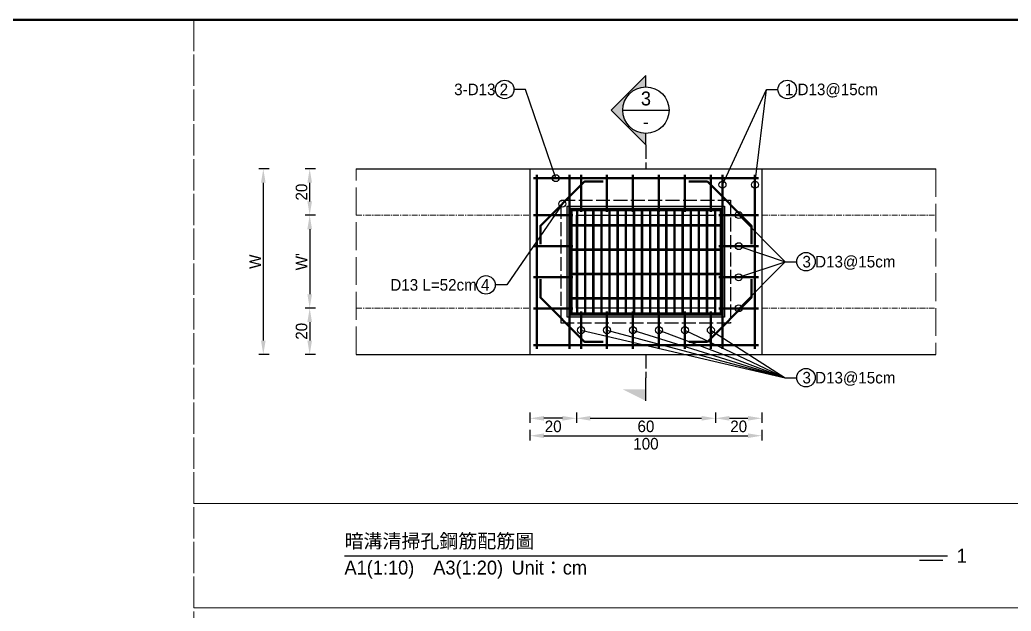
# Model space of a CAD drawing. Extents: x -7340 to 3675, y -3342 to 777.
# Drawn here: x -855 to -427.5, y -1768.9 to -1514 of the extents above; entities that cross this region are included whole.
import ezdxf
from ezdxf import colors
from ezdxf.entities.mleader import LeaderData, LeaderLine
from ezdxf.math import Vec2, Vec3

# ---------------------------------------------------------------- set-up
doc = ezdxf.new("R2010")
doc.units = 0
doc.header["$MEASUREMENT"] = 0
doc.linetypes.add('ACAD_ISO02W100', pattern=[15, 12, -3])
doc.linetypes.add('CENTERX2', pattern=[4, 2.5, -0.5, 0.5, -0.5])
for name, color, linetype, lineweight in [('一、3.基本-變更', 1, 'Continuous', 50), ('二、1.繪圖-既有設施', 8, 'Continuous', 20), ('二、2.繪圖-施作項目', 181, 'Continuous', 30), ('二、5.繪圖-鋼筋', 60, 'Continuous', 50), ('二、6.繪圖-其他施作項目', 35, 'Continuous', 30)]:
    doc.layers.add(name, color=color, linetype=linetype, lineweight=lineweight)
doc.layers.add('一、4.基本-隱藏', color=9, linetype='ACAD_ISO02W100', lineweight=20, plot=False)
doc.layers.add('三、3.文字-註解文字', color=2, linetype='Continuous')
doc.styles.add('次圖名(詳圖)', font='MS PGothic.ttf', dxfattribs={"height": 6})
doc.styles.add('註解文字(詳圖)', font='MS PGothic.ttf', dxfattribs={"height": 5})
doc.dimstyles.new('註解文字(詳圖)', dxfattribs={"dimtxt": 5, "dimasz": 6, "dimexe": 2, "dimexo": 5, "dimgap": 1, "dimtad": 2, "dimzin": 0, "dimdsep": 46, "dimtxsty": '註解文字(詳圖)', "dimcen": 0.1, "dimclrd": 144, "dimclre": 144, "dimclrt": 256, "dimadec": 0, "dimazin": 0, "dimtfac": 1, "dimtofl": 0, "dimtmove": 0, "dimatfit": 3, "dimfxlon": 1, "dimtolj": 1, "dimtzin": 0, "dimlwd": -1, "dimlwe": -1, "dimarcsym": 1})
pattern_1 = [(45, (-1790.3608, -1414.5957), (-2.65165, 2.65165), []), (45, (-1789.477, -1414.5957), (-2.65165, 2.65165), []), (45, (-1788.593, -1414.5957), (-2.65165, 2.65165), []), (45, (-1787.709, -1414.5957), (-2.65165, 2.65165), [])]

# ---------------------------------------------------------------- blocks, each defined once
blk = doc.blocks.new('*D229')
at = {"layer": 'Defpoints', "color": 0, "transparency": 16777216}
for p in [(-730, -1578.25), (-710, -1578.25), (-710, -1598.25)]:
    blk.add_point(p, dxfattribs=at)
at = {"layer": '三、3.文字-註解文字', "color": 144, "transparency": 16777216}
for p, q in [((-727.5, -1578.25), (-732, -1578.25)), ((-730, -1592.25), (-730, -1584.25)), ((-727.5, -1598.25), (-732, -1598.25))]:
    blk.add_line(p, q, dxfattribs=at)
for points in [[(-731, -1584.25), (-729, -1584.25), (-730, -1578.25)], [(-731, -1592.25), (-729, -1592.25), (-730, -1598.25)]]:
    blk.add_solid(points, dxfattribs=at)
at = {"layer": '三、3.文字-註解文字', "transparency": 16777216, "insert": (-733.5, -1588.25), "char_height": 5, "attachment_point": 5, "rotation": 90, "style": '註解文字(詳圖)'}
blk.add_mtext('\\A1;20', dxfattribs=at)
blk = doc.blocks.new('*D230')
at = {"layer": 'Defpoints', "color": 0, "transparency": 16777216}
for p in [(-710, -1598.25), (-730, -1638.25), (-710, -1638.25)]:
    blk.add_point(p, dxfattribs=at)
at = {"layer": '三、3.文字-註解文字', "color": 144, "transparency": 16777216}
for p, q in [((-727.5, -1598.25), (-732, -1598.25)), ((-730, -1604.25), (-730, -1632.25)), ((-727.5, -1638.25), (-732, -1638.25))]:
    blk.add_line(p, q, dxfattribs=at)
for points in [[(-731, -1604.25), (-729, -1604.25), (-730, -1598.25)], [(-731, -1632.25), (-729, -1632.25), (-730, -1638.25)]]:
    blk.add_solid(points, dxfattribs=at)
at = {"layer": '三、3.文字-註解文字', "transparency": 16777216, "insert": (-733.5, -1618.25), "char_height": 5, "attachment_point": 5, "rotation": 90, "style": '註解文字(詳圖)'}
blk.add_mtext("\\A1;W'", dxfattribs=at)
blk = doc.blocks.new('*D231')
at = {"layer": 'Defpoints', "color": 0, "transparency": 16777216}
for p in [(-710, -1638.25), (-730, -1658.25), (-710, -1658.25)]:
    blk.add_point(p, dxfattribs=at)
at = {"layer": '三、3.文字-註解文字', "color": 144, "transparency": 16777216}
for p, q in [((-727.5, -1638.25), (-732, -1638.25)), ((-730, -1644.25), (-730, -1652.25)), ((-727.5, -1658.25), (-732, -1658.25))]:
    blk.add_line(p, q, dxfattribs=at)
for points in [[(-731, -1644.25), (-729, -1644.25), (-730, -1638.25)], [(-731, -1652.25), (-729, -1652.25), (-730, -1658.25)]]:
    blk.add_solid(points, dxfattribs=at)
at = {"layer": '三、3.文字-註解文字', "transparency": 16777216, "insert": (-733.5, -1648.25), "char_height": 5, "attachment_point": 5, "rotation": 90, "style": '註解文字(詳圖)'}
blk.add_mtext('\\A1;20', dxfattribs=at)
blk = doc.blocks.new('*D232')
at = {"layer": 'Defpoints', "color": 0, "transparency": 16777216}
for p in [(-710, -1578.25), (-750, -1658.25), (-710, -1658.25)]:
    blk.add_point(p, dxfattribs=at)
at = {"layer": '三、3.文字-註解文字', "color": 144, "transparency": 16777216}
for p, q in [((-747.5, -1578.25), (-752, -1578.25)), ((-750, -1584.25), (-750, -1652.25)), ((-747.5, -1658.25), (-752, -1658.25))]:
    blk.add_line(p, q, dxfattribs=at)
for points in [[(-751, -1584.25), (-749, -1584.25), (-750, -1578.25)], [(-751, -1652.25), (-749, -1652.25), (-750, -1658.25)]]:
    blk.add_solid(points, dxfattribs=at)
at = {"layer": '三、3.文字-註解文字', "transparency": 16777216, "insert": (-753.5, -1618.25), "char_height": 5, "attachment_point": 5, "rotation": 90, "style": '註解文字(詳圖)'}
blk.add_mtext('\\A1;W', dxfattribs=at)
blk = doc.blocks.new('_Small')
at = {"color": 0, "linetype": 'ByBlock', "lineweight": -2}
blk.add_circle((0, 0), 0.25, dxfattribs=at)
blk = doc.blocks.new('*D233')
at = {"layer": 'Defpoints', "color": 0, "transparency": 16777216}
for p in [(-635, -1638.25), (-615, -1638.25), (-635, -1685.75)]:
    blk.add_point(p, dxfattribs=at)
at = {"layer": '三、3.文字-註解文字', "color": 144, "transparency": 16777216}
for p, q in [((-635, -1683.25), (-635, -1687.75)), ((-615, -1683.25), (-615, -1687.75)), ((-621, -1685.75), (-629, -1685.75))]:
    blk.add_line(p, q, dxfattribs=at)
for points in [[(-629, -1684.75), (-629, -1686.75), (-635, -1685.75)], [(-621, -1684.75), (-621, -1686.75), (-615, -1685.75)]]:
    blk.add_solid(points, dxfattribs=at)
at = {"layer": '三、3.文字-註解文字', "transparency": 16777216, "insert": (-625, -1689.25), "char_height": 5, "attachment_point": 5, "style": '註解文字(詳圖)'}
blk.add_mtext('\\A1;20', dxfattribs=at)
blk = doc.blocks.new('*D234')
at = {"layer": 'Defpoints', "color": 0, "transparency": 16777216}
for p in [(-615, -1638.25), (-555, -1638.25), (-555, -1685.75)]:
    blk.add_point(p, dxfattribs=at)
at = {"layer": '三、3.文字-註解文字', "color": 144, "transparency": 16777216}
for p, q in [((-615, -1683.25), (-615, -1687.75)), ((-555, -1683.25), (-555, -1687.75)), ((-609, -1685.75), (-561, -1685.75))]:
    blk.add_line(p, q, dxfattribs=at)
for points in [[(-609, -1684.75), (-609, -1686.75), (-615, -1685.75)], [(-561, -1684.75), (-561, -1686.75), (-555, -1685.75)]]:
    blk.add_solid(points, dxfattribs=at)
at = {"layer": '三、3.文字-註解文字', "transparency": 16777216, "insert": (-585, -1689.25), "char_height": 5, "attachment_point": 5, "style": '註解文字(詳圖)'}
blk.add_mtext('\\A1;60', dxfattribs=at)
blk = doc.blocks.new('*D235')
at = {"layer": 'Defpoints', "color": 0, "transparency": 16777216}
for p in [(-555, -1638.25), (-535, -1638.25), (-535, -1685.75)]:
    blk.add_point(p, dxfattribs=at)
at = {"layer": '三、3.文字-註解文字', "color": 144, "transparency": 16777216}
for p, q in [((-555, -1683.25), (-555, -1687.75)), ((-535, -1683.25), (-535, -1687.75)), ((-549, -1685.75), (-541, -1685.75))]:
    blk.add_line(p, q, dxfattribs=at)
for points in [[(-549, -1684.75), (-549, -1686.75), (-555, -1685.75)], [(-541, -1684.75), (-541, -1686.75), (-535, -1685.75)]]:
    blk.add_solid(points, dxfattribs=at)
at = {"layer": '三、3.文字-註解文字', "transparency": 16777216, "insert": (-545, -1689.25), "char_height": 5, "attachment_point": 5, "style": '註解文字(詳圖)'}
blk.add_mtext('\\A1;20', dxfattribs=at)
blk = doc.blocks.new('*D236')
at = {"layer": 'Defpoints', "color": 0, "transparency": 16777216}
for p in [(-635, -1658.25), (-535, -1658.25), (-535, -1693.25)]:
    blk.add_point(p, dxfattribs=at)
at = {"layer": '三、3.文字-註解文字', "color": 144, "transparency": 16777216}
for p, q in [((-635, -1690.75), (-635, -1695.25)), ((-535, -1690.75), (-535, -1695.25)), ((-629, -1693.25), (-541, -1693.25))]:
    blk.add_line(p, q, dxfattribs=at)
for points in [[(-629, -1692.25), (-629, -1694.25), (-635, -1693.25)], [(-541, -1692.25), (-541, -1694.25), (-535, -1693.25)]]:
    blk.add_solid(points, dxfattribs=at)
at = {"layer": '三、3.文字-註解文字', "transparency": 16777216, "insert": (-585, -1696.75), "char_height": 5, "attachment_point": 5, "style": '註解文字(詳圖)'}
blk.add_mtext('\\A1;100', dxfattribs=at)

msp = doc.modelspace()

# ---------------------------------------------------------------- hatches: boundary and pattern name
at = {"layer": '三、3.文字-註解文字'}
h = msp.add_hatch(color=256, dxfattribs=at)
h.dxf.hatch_style = 1
h.paths.add_polyline_path([(-585, -1537.943), (-600, -1552.943), (-585, -1567.943), (-585, -1562.943, -0.4142136), (-595, -1552.943, -0.4142136), (-585, -1542.943)])
h = msp.add_hatch(color=256, dxfattribs=at)
h.dxf.hatch_style = 1
h.paths.add_polyline_path([(-595, -1673.25), (-585, -1678.25), (-585, -1673.25)])
at = {"layer": '二、6.繪圖-其他施作項目'}
h = msp.add_hatch(color=256, dxfattribs=at)
h.dxf.hatch_style = 1
h.paths.add_polyline_path([(-618.9, -1594.35), (-618.9, -1642.15), (-551.1, -1642.15), (-551.1, -1594.35)])
h.paths.add_polyline_path([(-618, -1595.25), (-552, -1595.25), (-552, -1641.25), (-618, -1641.25)], flags=16)
h.paths.add_polyline_path([(-615, -1598.25), (-555, -1598.25), (-555, -1638.25), (-615, -1638.25)], flags=0)
h = msp.add_hatch(dxfattribs=at)
h.set_pattern_fill('ANSI34', color=256, scale=5)
h.set_pattern_definition(pattern_1)
h.paths.add_polyline_path([(-553, -1602.25), (-617, -1602.25), (-617, -1602.75), (-553, -1602.75)])
h = msp.add_hatch(dxfattribs=at)
h.set_pattern_fill('ANSI34', color=256, scale=5)
h.set_pattern_definition(pattern_1)
h.paths.add_polyline_path([(-553, -1612.75), (-617, -1612.75), (-617, -1613.25), (-553, -1613.25)])
h = msp.add_hatch(dxfattribs=at)
h.set_pattern_fill('ANSI34', color=256, scale=5)
h.set_pattern_definition(pattern_1)
h.paths.add_polyline_path([(-553, -1623.25), (-617, -1623.25), (-617, -1623.75), (-553, -1623.75)])
h = msp.add_hatch(dxfattribs=at)
h.set_pattern_fill('ANSI34', color=256, scale=5)
h.set_pattern_definition(pattern_1)
h.paths.add_polyline_path([(-553, -1633.75), (-617, -1633.75), (-617, -1634.25), (-553, -1634.25)])

# ---------------------------------------------------------------- linework, layer by layer
at = {"layer": '一、3.基本-變更'}
msp.add_lwpolyline([(-3420, -1514), (0, -1514), (0, -2021), (-3420, -2021)], close=True, dxfattribs=at)
at = {"layer": '一、4.基本-隱藏'}
for points in [[(-780, -1514), (0, -1514), (0, -2021), (-780, -2021)], [(-780, -1514), (-390, -1514), (-390, -1722.5), (-780, -1722.5)], [(-710, -1578.25), (-460, -1578.25), (-460, -1658.25), (-710, -1658.25)], [(-780, -1722.5), (-390, -1722.5), (-390, -1767.5), (-780, -1767.5)], [(-780, -1767.5), (-390, -1767.5), (-390, -1976), (-780, -1976)]]:
    msp.add_lwpolyline(points, close=True, dxfattribs=at)
at = {"layer": '三、3.文字-註解文字'}
for points in [[(-585, -1542.943), (-585, -1537.943), (-600, -1552.943), (-585, -1567.943), (-585, -1562.943)], [(-595, -1552.943), (-575, -1552.943)], [(-585, -1678.25), (-585, -1668.25)], [(-715, -1745), (-455, -1745)], [(-457, -1747), (-467, -1747)]]:
    msp.add_lwpolyline(points, dxfattribs=at)
at = {"layer": '三、3.文字-註解文字', "linetype": 'ACAD_ISO02W100', "ltscale": 0.5}
for points in [[(-585, -1567.943), (-585, -1577.943)], [(-585, -1658.25), (-585, -1668.25)]]:
    msp.add_lwpolyline(points, dxfattribs=at)
at = {"layer": '三、3.文字-註解文字'}
for centre, radius in [((-645.93, -1544), 4), ((-585, -1552.943), 10), ((-524.07, -1544), 4), ((-516, -1618.25), 4), ((-654, -1628.25), 4), ((-516, -1668.25), 4)]:
    msp.add_circle(centre, radius, dxfattribs=at)
at = {"layer": '二、1.繪圖-既有設施', "linetype": 'CENTERX2'}
for points in [[(-710, -1598.25), (-635, -1598.25)], [(-535, -1598.25), (-460, -1598.25)], [(-710, -1638.25), (-635, -1638.25)], [(-535, -1638.25), (-460, -1638.25)]]:
    msp.add_lwpolyline(points, dxfattribs=at)
at = {"layer": '二、2.繪圖-施作項目'}
for points in [[(-710, -1578.25), (-460, -1578.25)], [(-635, -1578.25), (-635, -1658.25)], [(-535, -1578.25), (-535, -1658.25)], [(-710, -1658.25), (-460, -1658.25)]]:
    msp.add_lwpolyline(points, dxfattribs=at)
msp.add_lwpolyline([(-615, -1598.25), (-555, -1598.25), (-555, -1638.25), (-615, -1638.25)], close=True, dxfattribs=at)
at = {"layer": '二、5.繪圖-鋼筋'}
for points in [[(-632, -1580.75), (-632, -1655.75)], [(-618, -1580.75), (-618, -1655.75)], [(-613, -1596.75), (-613, -1580.75)], [(-601.8, -1596.75), (-601.8, -1580.75)], [(-590.6, -1596.75), (-590.6, -1580.75)], [(-579.4, -1596.75), (-579.4, -1580.75)], [(-568.2, -1596.75), (-568.2, -1580.75)], [(-557, -1596.75), (-557, -1580.75)], [(-552, -1580.75), (-552, -1655.75)], [(-538, -1580.75), (-538, -1655.75)], [(-633.5, -1582.25), (-536.5, -1582.25)], [(-630.5, -1610.75), (-630.5, -1602.75), (-611.5, -1583.75), (-603.5, -1583.75)], [(-539.5, -1610.75), (-539.5, -1602.75), (-558.5, -1583.75), (-566.5, -1583.75)], [(-633.5, -1598.15), (-616.5, -1598.15)], [(-553.5, -1598.15), (-536.5, -1598.15)], [(-633.5, -1611.55), (-616.5, -1611.55)], [(-553.5, -1611.55), (-536.5, -1611.55)], [(-633.5, -1624.95), (-616.5, -1624.95)], [(-630.5, -1625.75), (-630.5, -1633.75), (-611.5, -1652.75), (-603.5, -1652.75)], [(-539.5, -1625.75), (-539.5, -1633.75), (-558.5, -1652.75), (-566.5, -1652.75)], [(-553.5, -1624.95), (-536.5, -1624.95)], [(-633.5, -1638.35), (-616.5, -1638.35)], [(-613, -1655.75), (-613, -1639.75)], [(-601.8, -1655.75), (-601.8, -1639.75)], [(-590.6, -1655.75), (-590.6, -1639.75)], [(-579.4, -1655.75), (-579.4, -1639.75)], [(-568.2, -1655.75), (-568.2, -1639.75)], [(-557, -1655.75), (-557, -1639.75)], [(-553.5, -1638.35), (-536.5, -1638.35)], [(-633.5, -1654.25), (-536.5, -1654.25)]]:
    msp.add_lwpolyline(points, dxfattribs=at)
at = {"layer": '二、6.繪圖-其他施作項目', "linetype": 'ACAD_ISO02W100', "ltscale": 0.5}
for points in [[(-621.5, -1591.75), (-548.5, -1591.75), (-548.5, -1644.75), (-621.5, -1644.75)], [(-615, -1598.25), (-555, -1598.25), (-555, -1638.25), (-615, -1638.25)]]:
    msp.add_lwpolyline(points, close=True, dxfattribs=at)
at = {"layer": '二、6.繪圖-其他施作項目'}
for points in [[(-618.9, -1594.35), (-551.1, -1594.35), (-551.1, -1642.15), (-618.9, -1642.15)], [(-618, -1595.25), (-552, -1595.25), (-552, -1641.25), (-618, -1641.25)], [(-617.5, -1595.75), (-552.5, -1595.75), (-552.5, -1640.75), (-617.5, -1640.75)]]:
    msp.add_lwpolyline(points, close=True, dxfattribs=at)
for points in [[(-617.5, -1595.75), (-552.5, -1595.75)], [(-617.5, -1595.75), (-617.5, -1640.75)], [(-617, -1595.75), (-617, -1640.75)], [(-617, -1596.25), (-553, -1596.25)], [(-615, -1596.25), (-615, -1602.25)], [(-614.5, -1596.25), (-614.5, -1602.25)], [(-611.5, -1596.25), (-611.5, -1602.25)], [(-611, -1596.25), (-611, -1602.25)], [(-608, -1596.25), (-608, -1602.25)], [(-607.5, -1596.25), (-607.5, -1602.25)], [(-604.5, -1596.25), (-604.5, -1602.25)], [(-604, -1596.25), (-604, -1602.25)], [(-601, -1596.25), (-601, -1602.25)], [(-600.5, -1596.25), (-600.5, -1602.25)], [(-597.5, -1596.25), (-597.5, -1602.25)], [(-597, -1596.25), (-597, -1602.25)], [(-594, -1596.25), (-594, -1602.25)], [(-593.5, -1596.25), (-593.5, -1602.25)], [(-590.5, -1596.25), (-590.5, -1602.25)], [(-590, -1596.25), (-590, -1602.25)], [(-587, -1596.25), (-587, -1602.25)], [(-586.5, -1596.25), (-586.5, -1602.25)], [(-583.5, -1596.25), (-583.5, -1602.25)], [(-583, -1596.25), (-583, -1602.25)], [(-580, -1596.25), (-580, -1602.25)], [(-579.5, -1596.25), (-579.5, -1602.25)], [(-576.5, -1596.25), (-576.5, -1602.25)], [(-576, -1596.25), (-576, -1602.25)], [(-573, -1596.25), (-573, -1602.25)], [(-572.5, -1596.25), (-572.5, -1602.25)], [(-569.5, -1596.25), (-569.5, -1602.25)], [(-569, -1596.25), (-569, -1602.25)], [(-566, -1596.25), (-566, -1602.25)], [(-565.5, -1596.25), (-565.5, -1602.25)], [(-562.5, -1596.25), (-562.5, -1602.25)], [(-562, -1596.25), (-562, -1602.25)], [(-559, -1596.25), (-559, -1602.25)], [(-558.5, -1596.25), (-558.5, -1602.25)], [(-555.5, -1596.25), (-555.5, -1602.25)], [(-555, -1596.25), (-555, -1602.25)], [(-553, -1595.75), (-553, -1640.75)], [(-552.5, -1595.75), (-552.5, -1640.75)], [(-617, -1602.25), (-553, -1602.25)], [(-617, -1602.75), (-553, -1602.75)], [(-615, -1602.75), (-615, -1612.75)], [(-614.5, -1602.75), (-614.5, -1612.75)], [(-611.5, -1602.75), (-611.5, -1612.75)], [(-611, -1602.75), (-611, -1612.75)], [(-608, -1602.75), (-608, -1612.75)], [(-607.5, -1602.75), (-607.5, -1612.75)], [(-604.5, -1602.75), (-604.5, -1612.75)], [(-604, -1602.75), (-604, -1612.75)], [(-601, -1602.75), (-601, -1612.75)], [(-600.5, -1602.75), (-600.5, -1612.75)], [(-597.5, -1602.75), (-597.5, -1612.75)], [(-597, -1602.75), (-597, -1612.75)], [(-594, -1602.75), (-594, -1612.75)], [(-593.5, -1602.75), (-593.5, -1612.75)], [(-590.5, -1602.75), (-590.5, -1612.75)], [(-590, -1602.75), (-590, -1612.75)], [(-587, -1602.75), (-587, -1612.75)], [(-586.5, -1602.75), (-586.5, -1612.75)], [(-583.5, -1602.75), (-583.5, -1612.75)], [(-583, -1602.75), (-583, -1612.75)], [(-580, -1602.75), (-580, -1612.75)], [(-579.5, -1602.75), (-579.5, -1612.75)], [(-576.5, -1602.75), (-576.5, -1612.75)], [(-576, -1602.75), (-576, -1612.75)], [(-573, -1602.75), (-573, -1612.75)], [(-572.5, -1602.75), (-572.5, -1612.75)], [(-569.5, -1602.75), (-569.5, -1612.75)], [(-569, -1602.75), (-569, -1612.75)], [(-566, -1602.75), (-566, -1612.75)], [(-565.5, -1602.75), (-565.5, -1612.75)], [(-562.5, -1602.75), (-562.5, -1612.75)], [(-562, -1602.75), (-562, -1612.75)], [(-559, -1602.75), (-559, -1612.75)], [(-558.5, -1602.75), (-558.5, -1612.75)], [(-555.5, -1602.75), (-555.5, -1612.75)], [(-555, -1602.75), (-555, -1612.75)], [(-617, -1612.75), (-553, -1612.75)], [(-617, -1613.25), (-553, -1613.25)], [(-615, -1613.25), (-615, -1623.25)], [(-614.5, -1613.25), (-614.5, -1623.25)], [(-611.5, -1613.25), (-611.5, -1623.25)], [(-611, -1613.25), (-611, -1623.25)], [(-608, -1613.25), (-608, -1623.25)], [(-607.5, -1613.25), (-607.5, -1623.25)], [(-604.5, -1613.25), (-604.5, -1623.25)], [(-604, -1613.25), (-604, -1623.25)], [(-601, -1613.25), (-601, -1623.25)], [(-600.5, -1613.25), (-600.5, -1623.25)], [(-597.5, -1613.25), (-597.5, -1623.25)], [(-597, -1613.25), (-597, -1623.25)], [(-594, -1613.25), (-594, -1623.25)], [(-593.5, -1613.25), (-593.5, -1623.25)], [(-590.5, -1613.25), (-590.5, -1623.25)], [(-590, -1613.25), (-590, -1623.25)], [(-587, -1613.25), (-587, -1623.25)], [(-586.5, -1613.25), (-586.5, -1623.25)], [(-583.5, -1613.25), (-583.5, -1623.25)], [(-583, -1613.25), (-583, -1623.25)], [(-580, -1613.25), (-580, -1623.25)], [(-579.5, -1613.25), (-579.5, -1623.25)], [(-576.5, -1613.25), (-576.5, -1623.25)], [(-576, -1613.25), (-576, -1623.25)], [(-573, -1613.25), (-573, -1623.25)], [(-572.5, -1613.25), (-572.5, -1623.25)], [(-569.5, -1613.25), (-569.5, -1623.25)], [(-569, -1613.25), (-569, -1623.25)], [(-566, -1613.25), (-566, -1623.25)], [(-565.5, -1613.25), (-565.5, -1623.25)], [(-562.5, -1613.25), (-562.5, -1623.25)], [(-562, -1613.25), (-562, -1623.25)], [(-559, -1613.25), (-559, -1623.25)], [(-558.5, -1613.25), (-558.5, -1623.25)], [(-555.5, -1613.25), (-555.5, -1623.25)], [(-555, -1613.25), (-555, -1623.25)], [(-617, -1623.25), (-553, -1623.25)], [(-617, -1623.75), (-553, -1623.75)], [(-615, -1623.75), (-615, -1633.75)], [(-614.5, -1623.75), (-614.5, -1633.75)], [(-611.5, -1623.75), (-611.5, -1633.75)], [(-611, -1623.75), (-611, -1633.75)], [(-608, -1623.75), (-608, -1633.75)], [(-607.5, -1623.75), (-607.5, -1633.75)], [(-604.5, -1623.75), (-604.5, -1633.75)], [(-604, -1623.75), (-604, -1633.75)], [(-601, -1623.75), (-601, -1633.75)], [(-600.5, -1623.75), (-600.5, -1633.75)], [(-597.5, -1623.75), (-597.5, -1633.75)], [(-597, -1623.75), (-597, -1633.75)], [(-594, -1623.75), (-594, -1633.75)], [(-593.5, -1623.75), (-593.5, -1633.75)], [(-590.5, -1623.75), (-590.5, -1633.75)], [(-590, -1623.75), (-590, -1633.75)], [(-587, -1623.75), (-587, -1633.75)], [(-586.5, -1623.75), (-586.5, -1633.75)], [(-583.5, -1623.75), (-583.5, -1633.75)], [(-583, -1623.75), (-583, -1633.75)], [(-580, -1623.75), (-580, -1633.75)], [(-579.5, -1623.75), (-579.5, -1633.75)], [(-576.5, -1623.75), (-576.5, -1633.75)], [(-576, -1623.75), (-576, -1633.75)], [(-573, -1623.75), (-573, -1633.75)], [(-572.5, -1623.75), (-572.5, -1633.75)], [(-569.5, -1623.75), (-569.5, -1633.75)], [(-569, -1623.75), (-569, -1633.75)], [(-566, -1623.75), (-566, -1633.75)], [(-565.5, -1623.75), (-565.5, -1633.75)], [(-562.5, -1623.75), (-562.5, -1633.75)], [(-562, -1623.75), (-562, -1633.75)], [(-559, -1623.75), (-559, -1633.75)], [(-558.5, -1623.75), (-558.5, -1633.75)], [(-555.5, -1623.75), (-555.5, -1633.75)], [(-555, -1623.75), (-555, -1633.75)], [(-617, -1633.75), (-553, -1633.75)], [(-617, -1634.25), (-553, -1634.25)], [(-615, -1634.25), (-615, -1640.25)], [(-614.5, -1634.25), (-614.5, -1640.25)], [(-611.5, -1634.25), (-611.5, -1640.25)], [(-611, -1634.25), (-611, -1640.25)], [(-608, -1634.25), (-608, -1640.25)], [(-607.5, -1634.25), (-607.5, -1640.25)], [(-604.5, -1634.25), (-604.5, -1640.25)], [(-604, -1634.25), (-604, -1640.25)], [(-601, -1634.25), (-601, -1640.25)], [(-600.5, -1634.25), (-600.5, -1640.25)], [(-597.5, -1634.25), (-597.5, -1640.25)], [(-597, -1634.25), (-597, -1640.25)], [(-594, -1634.25), (-594, -1640.25)], [(-593.5, -1634.25), (-593.5, -1640.25)], [(-590.5, -1634.25), (-590.5, -1640.25)], [(-590, -1634.25), (-590, -1640.25)], [(-587, -1634.25), (-587, -1640.25)], [(-586.5, -1634.25), (-586.5, -1640.25)], [(-583.5, -1634.25), (-583.5, -1640.25)], [(-583, -1634.25), (-583, -1640.25)], [(-580, -1634.25), (-580, -1640.25)], [(-579.5, -1634.25), (-579.5, -1640.25)], [(-576.5, -1634.25), (-576.5, -1640.25)], [(-576, -1634.25), (-576, -1640.25)], [(-573, -1634.25), (-573, -1640.25)], [(-572.5, -1634.25), (-572.5, -1640.25)], [(-569.5, -1634.25), (-569.5, -1640.25)], [(-569, -1634.25), (-569, -1640.25)], [(-566, -1634.25), (-566, -1640.25)], [(-565.5, -1634.25), (-565.5, -1640.25)], [(-562.5, -1634.25), (-562.5, -1640.25)], [(-562, -1634.25), (-562, -1640.25)], [(-559, -1634.25), (-559, -1640.25)], [(-558.5, -1634.25), (-558.5, -1640.25)], [(-555.5, -1634.25), (-555.5, -1640.25)], [(-555, -1634.25), (-555, -1640.25)], [(-617.5, -1640.75), (-552.5, -1640.75)], [(-617, -1640.25), (-553, -1640.25)]]:
    msp.add_lwpolyline(points, dxfattribs=at)

# ---------------------------------------------------------------- texts
at = {"layer": '三、3.文字-註解文字', "char_height": 6}
for s, width, gutter_width, insert, attachment_point, style in [('3', 6.60394, 25, (-585, -1547.943), 5, '註解文字(詳圖)'), ('-', 6.60394, 25, (-585, -1557.943), 5, '註解文字(詳圖)'), ('{\\fMS PGothic|b0|i0|c128|p34;暗溝}清掃孔{\\fMS PGothic|b0|i0|c128|p34;鋼筋配筋圖}', 113.35584, 15, (-715, -1739), 4, '次圖名(詳圖)'), ('1', 3, 15, (-451, -1745), 4, '次圖名(詳圖)'), ('A1(1:10)\u3000A3(1:20){\\fMS PGothic|b0|i0|c128|p34;^IUnit：cm}', 136.03259, 15, (-715, -1751), 4, '次圖名(詳圖)')]:
    msp.add_mtext_dynamic_manual_height_columns(s, width=width, gutter_width=gutter_width, heights=[0], dxfattribs=dict(at, insert=insert, attachment_point=attachment_point, style=style))

# ---------------------------------------------------------------- dimensions: what is measured, and where the dimension line sits
at = {"layer": '三、3.文字-註解文字'}
for base, p1, p2, text, picture, middle in [((-750, -1658.25), (-710, -1578.25), (-710, -1658.25), 'W', '*D232', (-753.5, -1618.25)), ((-730, -1578.25), (-710, -1598.25), (-710, -1578.25), '20', '*D229', (-733.5, -1588.25)), ((-730, -1638.25), (-710, -1598.25), (-710, -1638.25), "W'", '*D230', (-733.5, -1618.25)), ((-730, -1658.25), (-710, -1638.25), (-710, -1658.25), '20', '*D231', (-733.5, -1648.25))]:
    dim = msp.add_linear_dim(base=base, p1=p1, p2=p2, angle=90, text=text, dimstyle='註解文字(詳圖)', dxfattribs=at)
    dim.commit()
    dim.dimension.update_dxf_attribs({"geometry": picture, "text_midpoint": middle})
for base, p1, p2, text, picture, middle in [((-635, -1685.75), (-615, -1638.25), (-635, -1638.25), '20', '*D233', (-625, -1689.25)), ((-555, -1685.75), (-615, -1638.25), (-555, -1638.25), '60', '*D234', (-585, -1689.25)), ((-535, -1685.75), (-555, -1638.25), (-535, -1638.25), '20', '*D235', (-545, -1689.25)), ((-535, -1693.25), (-635, -1658.25), (-535, -1658.25), '100', '*D236', (-585, -1696.75))]:
    dim = msp.add_linear_dim(base=base, p1=p1, p2=p2, text=text, dimstyle='註解文字(詳圖)', dxfattribs=at)
    dim.commit()
    dim.dimension.update_dxf_attribs({"geometry": picture, "text_midpoint": middle})

# ---------------------------------------------------------------- leaders
ml = msp.add_multileader_mtext('Standard', dxfattribs=at)
ml.set_content('{\\fMS PGothic|b0|i0|c128|p34;3-D13 }2{\\fMS PGothic|b0|i0|c128|p34; }', color=256, style='註解文字(詳圖)')
ml.set_leader_properties(color=144, linetype='ByLayer', lineweight=-1)
ml.set_arrow_properties(name='SMALL')
ml.build(insert=Vec2(0, 0))
ml.multileader.update_dxf_attribs({"dogleg_length": 5, "arrow_head_size": 6})
ctx = ml.context
ctx.base_point, ctx.char_height, ctx.arrow_head_size, ctx.landing_gap_size, ctx.plane_origin = Vec3(-671.305, -1544), 5, 6, 2.5, Vec3(-735.339, -1591.835)
ctx.text_align_type = 2
notes = []
notes.append((ctx, [(1, (1, 1, 0), (-636.93, -1544), (-1, 0), 5, [(0, [(-623.884, -1582.25)], 0, [])])]))
ctx.mtext.insert, ctx.mtext.width, ctx.mtext.alignment, ctx.mtext.flow_direction = Vec3(-644.43, -1541.486), 42.33146, 3, 5
ml = msp.add_multileader_mtext('Standard', dxfattribs=at)
ml.set_content('{\\fMS PGothic|b0|i0|c128|p34;1 }D13@15cm', color=256, style='註解文字(詳圖)')
ml.set_leader_properties(color=144, linetype='ByLayer', lineweight=-1)
ml.set_arrow_properties(name='SMALL')
ml.build(insert=Vec2(0, 0))
ml.multileader.update_dxf_attribs({"dogleg_length": 5, "arrow_head_size": 6})
ctx = ml.context
ctx.base_point, ctx.char_height, ctx.arrow_head_size, ctx.landing_gap_size, ctx.plane_origin = Vec3(-528.07, -1544), 5, 6, 3, Vec3(-570.695, -1591.835)
notes.append((ctx, [(0, (1, 1, 0), (-533.07, -1544), (1, 0), 5, [(0, [(-552, -1585.081)], 0, [])])]))
ctx.mtext.insert, ctx.mtext.flow_direction = Vec3(-525.07, -1541.486), 5
ml = msp.add_multileader_mtext('Standard', dxfattribs=at)
ml.set_content('{\\fMS PGothic|b0|i0|c128|p34; }', color=256, style='註解文字(詳圖)')
ml.set_leader_properties(color=144, linetype='ByLayer', lineweight=-1)
ml.set_arrow_properties(name='SMALL')
ml.build(insert=Vec2(0, 0))
ml.multileader.update_dxf_attribs({"dogleg_length": 5, "arrow_head_size": 6})
ctx = ml.context
ctx.base_point, ctx.char_height, ctx.arrow_head_size, ctx.landing_gap_size, ctx.plane_origin = Vec3(-528.07, -1544), 5, 6, 3, Vec3(-556.695, -1591.835)
notes.append((ctx, [(0, (1, 1, 0), (-533.07, -1544), (1, 0), 5, [(0, [(-538, -1585.081)], 0, [])])]))
ctx.mtext.insert, ctx.mtext.flow_direction = Vec3(-525.07, -1541.5), 5
ml = msp.add_multileader_mtext('Standard', dxfattribs=at)
ml.set_content('{\\fMS PGothic|b0|i0|c128|p34;D13 }L=52cm{\\fMS PGothic|b0|i0|c128|p34; 4 }', color=256, style='註解文字(詳圖)')
ml.set_leader_properties(color=144, linetype='ByLayer', lineweight=-1)
ml.set_arrow_properties(name='SMALL')
ml.build(insert=Vec2(0, 0))
ml.multileader.update_dxf_attribs({"dogleg_length": 5, "arrow_head_size": 6})
ctx = ml.context
ctx.base_point, ctx.char_height, ctx.arrow_head_size, ctx.landing_gap_size, ctx.plane_origin = Vec3(-698.153, -1628.25), 5, 6, 2.5, Vec3(-743.409, -1676.085)
ctx.text_align_type = 2
notes.append((ctx, [(1, (1, 1, 0), (-645, -1628.25), (-1, 0), 5, [(0, [(-621, -1593.25)], 0, [])])]))
ctx.mtext.insert, ctx.mtext.width, ctx.mtext.alignment, ctx.mtext.flow_direction = Vec3(-652.5, -1625.736), 45.36597, 3, 5
ml = msp.add_multileader_mtext('Standard', dxfattribs=at)
ml.set_content('3{\\fMS PGothic|b0|i0|c128|p34; D13@15cm}', color=256, style='註解文字(詳圖)')
ml.set_leader_properties(color=144, linetype='ByLayer', lineweight=-1)
ml.set_arrow_properties(name='SMALL')
ml.build(insert=Vec2(0, 0))
ml.multileader.update_dxf_attribs({"dogleg_length": 5, "arrow_head_size": 6})
ctx = ml.context
ctx.base_point, ctx.char_height, ctx.arrow_head_size, ctx.landing_gap_size, ctx.plane_origin = Vec3(-520, -1618.25), 5, 6, 2.5, Vec3(-562.625, -1666.085)
notes.append((ctx, [(0, (1, 1, 0), (-525, -1618.25), (1, 0), 5, [(0, [(-545, -1598.15)], 0, [])])]))
ctx.mtext.insert, ctx.mtext.flow_direction = Vec3(-517.5, -1615.736), 5
ml = msp.add_multileader_mtext('Standard', dxfattribs=at)
ml.set_content('{\\fMS PGothic|b0|i0|c128|p34; }', color=256, style='註解文字(詳圖)')
ml.set_leader_properties(color=144, linetype='ByLayer', lineweight=-1)
ml.set_arrow_properties(name='SMALL')
ml.build(insert=Vec2(0, 0))
ml.multileader.update_dxf_attribs({"dogleg_length": 5, "arrow_head_size": 6})
ctx = ml.context
ctx.base_point, ctx.char_height, ctx.arrow_head_size, ctx.landing_gap_size, ctx.plane_origin = Vec3(-520, -1618.25), 5, 6, 3, Vec3(-548.625, -1666.085)
notes.append((ctx, [(0, (1, 1, 0), (-525, -1618.25), (1, 0), 5, [(0, [(-545, -1611.55)], 0, [])])]))
ctx.mtext.insert, ctx.mtext.flow_direction = Vec3(-517, -1615.75), 5
ml = msp.add_multileader_mtext('Standard', dxfattribs=at)
ml.set_content('{\\fMS PGothic|b0|i0|c128|p34; }', color=256, style='註解文字(詳圖)')
ml.set_leader_properties(color=144, linetype='ByLayer', lineweight=-1)
ml.set_arrow_properties(name='SMALL')
ml.build(insert=Vec2(0, 0))
ml.multileader.update_dxf_attribs({"dogleg_length": 5, "arrow_head_size": 6})
ctx = ml.context
ctx.base_point, ctx.char_height, ctx.arrow_head_size, ctx.landing_gap_size, ctx.plane_origin = Vec3(-520, -1618.25), 5, 6, 3, Vec3(-548.625, -1680.585)
notes.append((ctx, [(0, (1, 1, 0), (-525, -1618.25), (1, 0), 5, [(0, [(-545, -1624.95)], 0, [])])]))
ctx.mtext.insert, ctx.mtext.flow_direction = Vec3(-517, -1615.75), 5
ml = msp.add_multileader_mtext('Standard', dxfattribs=at)
ml.set_content('{\\fMS PGothic|b0|i0|c128|p34; }', color=256, style='註解文字(詳圖)')
ml.set_leader_properties(color=144, linetype='ByLayer', lineweight=-1)
ml.set_arrow_properties(name='SMALL')
ml.build(insert=Vec2(0, 0))
ml.multileader.update_dxf_attribs({"dogleg_length": 5, "arrow_head_size": 6})
ctx = ml.context
ctx.base_point, ctx.char_height, ctx.arrow_head_size, ctx.landing_gap_size, ctx.plane_origin = Vec3(-520, -1618.25), 5, 6, 3, Vec3(-548.625, -1695.085)
notes.append((ctx, [(0, (1, 1, 0), (-525, -1618.25), (1, 0), 5, [(0, [(-545, -1638.35)], 0, [])])]))
ctx.mtext.insert, ctx.mtext.flow_direction = Vec3(-517, -1615.75), 5
ml = msp.add_multileader_mtext('Standard', dxfattribs=at)
ml.set_content('{\\fMS PGothic|b0|i0|c128|p34; }', color=256, style='註解文字(詳圖)')
ml.set_leader_properties(color=144, linetype='ByLayer', lineweight=-1)
ml.set_arrow_properties(name='SMALL')
ml.build(insert=Vec2(0, 0))
ml.multileader.update_dxf_attribs({"dogleg_length": 5, "arrow_head_size": 6})
ctx = ml.context
ctx.base_point, ctx.char_height, ctx.arrow_head_size, ctx.landing_gap_size, ctx.plane_origin = Vec3(-520, -1668.25), 5, 6, 3, Vec3(-548.625, -1759.585)
notes.append((ctx, [(0, (1, 1, 0), (-525, -1668.25), (1, 0), 5, [(0, [(-613, -1647.75)], 0, [])])]))
ctx.mtext.insert, ctx.mtext.flow_direction = Vec3(-517, -1665.75), 5
ml = msp.add_multileader_mtext('Standard', dxfattribs=at)
ml.set_content('{\\fMS PGothic|b0|i0|c128|p34; }', color=256, style='註解文字(詳圖)')
ml.set_leader_properties(color=144, linetype='ByLayer', lineweight=-1)
ml.set_arrow_properties(name='SMALL')
ml.build(insert=Vec2(0, 0))
ml.multileader.update_dxf_attribs({"dogleg_length": 5, "arrow_head_size": 6})
ctx = ml.context
ctx.base_point, ctx.char_height, ctx.arrow_head_size, ctx.landing_gap_size, ctx.plane_origin = Vec3(-520, -1668.25), 5, 6, 3, Vec3(-548.625, -1745.085)
notes.append((ctx, [(0, (1, 1, 0), (-525, -1668.25), (1, 0), 5, [(0, [(-601.8, -1647.75)], 0, [])])]))
ctx.mtext.insert, ctx.mtext.flow_direction = Vec3(-517, -1665.75), 5
ml = msp.add_multileader_mtext('Standard', dxfattribs=at)
ml.set_content('{\\fMS PGothic|b0|i0|c128|p34; }', color=256, style='註解文字(詳圖)')
ml.set_leader_properties(color=144, linetype='ByLayer', lineweight=-1)
ml.set_arrow_properties(name='SMALL')
ml.build(insert=Vec2(0, 0))
ml.multileader.update_dxf_attribs({"dogleg_length": 5, "arrow_head_size": 6})
ctx = ml.context
ctx.base_point, ctx.char_height, ctx.arrow_head_size, ctx.landing_gap_size, ctx.plane_origin = Vec3(-520, -1668.25), 5, 6, 3, Vec3(-548.625, -1730.585)
notes.append((ctx, [(0, (1, 1, 0), (-525, -1668.25), (1, 0), 5, [(0, [(-590.6, -1647.75)], 0, [])])]))
ctx.mtext.insert, ctx.mtext.flow_direction = Vec3(-517, -1665.75), 5
ml = msp.add_multileader_mtext('Standard', dxfattribs=at)
ml.set_content('{\\fMS PGothic|b0|i0|c128|p34; }', color=256, style='註解文字(詳圖)')
ml.set_leader_properties(color=144, linetype='ByLayer', lineweight=-1)
ml.set_arrow_properties(name='SMALL')
ml.build(insert=Vec2(0, 0))
ml.multileader.update_dxf_attribs({"dogleg_length": 5, "arrow_head_size": 6})
ctx = ml.context
ctx.base_point, ctx.char_height, ctx.arrow_head_size, ctx.landing_gap_size, ctx.plane_origin = Vec3(-520, -1668.25), 5, 6, 3, Vec3(-548.625, -1716.085)
notes.append((ctx, [(0, (1, 1, 0), (-525, -1668.25), (1, 0), 5, [(0, [(-579.4, -1647.75)], 0, [])])]))
ctx.mtext.insert, ctx.mtext.flow_direction = Vec3(-517, -1665.75), 5
ml = msp.add_multileader_mtext('Standard', dxfattribs=at)
ml.set_content('3{\\fMS PGothic|b0|i0|c128|p34; D13@15cm}', color=256, style='註解文字(詳圖)')
ml.set_leader_properties(color=144, linetype='ByLayer', lineweight=-1)
ml.set_arrow_properties(name='SMALL')
ml.build(insert=Vec2(0, 0))
ml.multileader.update_dxf_attribs({"dogleg_length": 5, "arrow_head_size": 6})
ctx = ml.context
ctx.base_point, ctx.char_height, ctx.arrow_head_size, ctx.landing_gap_size, ctx.plane_origin = Vec3(-520, -1668.25), 5, 6, 2.5, Vec3(-562.625, -1716.085)
notes.append((ctx, [(0, (1, 1, 0), (-525, -1668.25), (1, 0), 5, [(0, [(-568.2, -1647.75)], 0, [])])]))
ctx.mtext.insert, ctx.mtext.flow_direction = Vec3(-517.5, -1665.736), 5
ml = msp.add_multileader_mtext('Standard', dxfattribs=at)
ml.set_content('{\\fMS PGothic|b0|i0|c128|p34; }', color=256, style='註解文字(詳圖)')
ml.set_leader_properties(color=144, linetype='ByLayer', lineweight=-1)
ml.set_arrow_properties(name='SMALL')
ml.build(insert=Vec2(0, 0))
ml.multileader.update_dxf_attribs({"dogleg_length": 5, "arrow_head_size": 6})
ctx = ml.context
ctx.base_point, ctx.char_height, ctx.arrow_head_size, ctx.landing_gap_size, ctx.plane_origin = Vec3(-520, -1668.25), 5, 6, 2.5, Vec3(-551.425, -1716.085)
notes.append((ctx, [(0, (1, 1, 0), (-525, -1668.25), (1, 0), 5, [(0, [(-557, -1647.75)], 0, [])])]))
ctx.mtext.insert, ctx.mtext.flow_direction = Vec3(-517.5, -1665.75), 5
for ctx, leaders in notes:
    for number, flags, end, landing, length, lines in leaders:
        leader = LeaderData()
        leader.index, (leader.has_last_leader_line, leader.has_dogleg_vector, leader.attachment_direction) = number, flags
        leader.last_leader_point, leader.dogleg_vector, leader.dogleg_length = Vec3(end), Vec3(landing), length
        for number, points, colour, breaks in lines:
            line = LeaderLine()
            line.index, line.vertices, line.color, line.breaks = number, Vec3.list(points), colors.encode_raw_color(colour), breaks
            leader.lines.append(line)
        ctx.leaders.append(leader)

doc.saveas('drawing.dxf')
